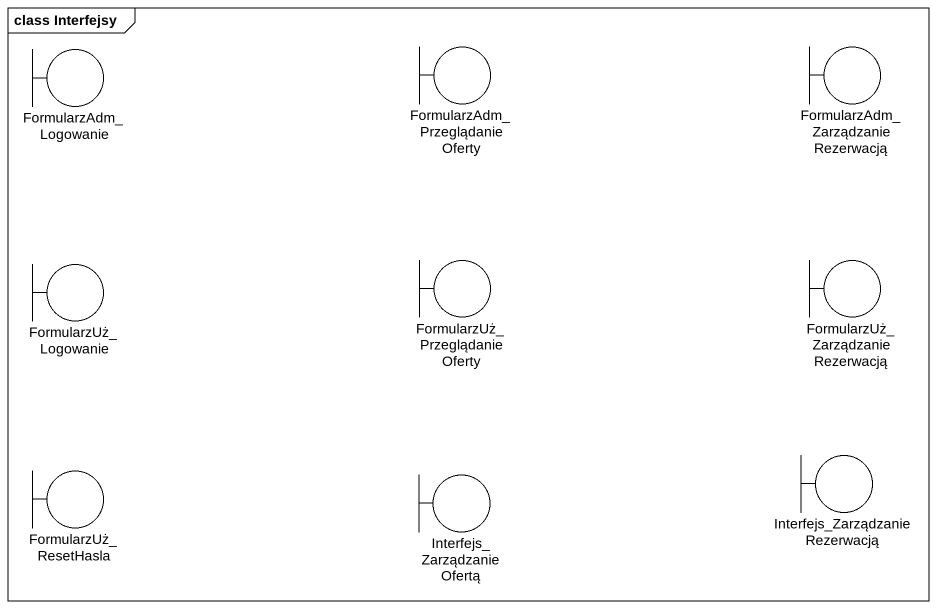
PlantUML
@startuml
mainframe class Interfejsy
boundary FormularzAdm_Logowanie
boundary "FormularzAdm_PrzeglądanieOferty" as FormularzAdm
boundary "FormularzAdm_ZarządzanieRezerwacją" as FormularzAdm_2
boundary "FormularzUż_PrzeglądanieOferty" as FormularzUż
boundary "FormularzUż_ZarządzanieRezerwacją" as FormularzUż_2
boundary FormularzUż_Logowanie
boundary FormularzUż_ResetHasla
boundary Interfejs_ZarządzanieOfertą
boundary "Interfejs_ZarządzanieRezerwacją" as Interfejs
@enduml
